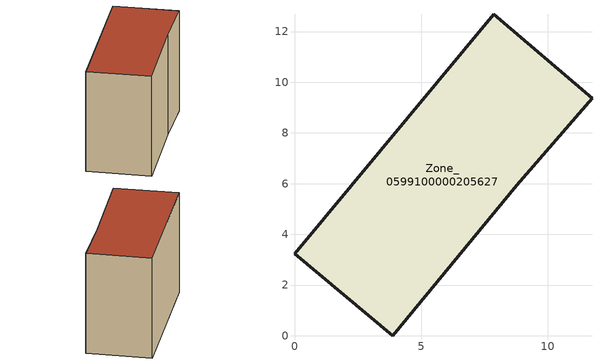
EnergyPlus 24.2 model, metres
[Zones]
Zone_0599100000205627
 floor ground (C_G): 8.76,5.94 3.88,0 0,3.24 7.86,12.68 11.74,9.37 z0
 wall outside (C_F): 7.86,12.68 0,3.24 3.88,0 8.76,5.94 11.74,9.37 7.86,12.68 z0:8.28
 roof outside (C_R): 11.74,9.37 7.86,12.68 0,3.24 3.88,0 8.76,5.94 z8.28
[BUILDING]
Pand.0599100000205627: North Axis=0; Terrain=City; Loads Convergence Tolerance Value=0.04; Temperature Convergence Tolerance Value=0.4; Solar Distribution=FullExterior; Maximum Number of Warmup Days=25; Minimum Number of Warmup Days=1
[Site:Location]
Rotterdam.The.Hague.AP_ZH_NLD Design_Conditions: Latitude=51.96; Longitude=4.45; Time Zone=1; Elevation=-4.5
[SITE:GROUNDTEMPERATURE:BUILDINGSURFACE]
18, 18, 18, 18, 18, 18, 18, 18, 18, 18, 18, 18
[MATERIAL] Thermal Absorptance=0.9; Solar Absorptance=0.7; Visible Absorptance=0.7
Name | Roughness | Thickness | Conductivity | Density | Specific Heat
G.TI.1946 | MediumSmooth | 0.15 | 1 | 540 | 1210
F.TI.1946 | Rough | 0.3 | 0.857143 | 1920 | 840
R.TI.1946 | MediumRough | 0.2 | 0.1 | 1500 | 1000
[CONSTRUCTION]
C_G: G.TI.1946
C_F: F.TI.1946
C_R: R.TI.1946
[ZONE]
Zone_0599100000205627: Type=1; Multiplier=1; Ceiling Height=Autocalculate; Volume=Autocalculate; Floor Area=autocalculate; Part of Total Floor Area=Yes
[ZONEINFILTRATION:DESIGNFLOWRATE]
Infil_Zone_0599100000205627: Zone or ZoneList or Space or SpaceList=Zone_0599100000205627; Schedule=AlwaysOn; Design Flow Rate Calculation Method=Flow/Area; Flow Rate per Floor Area=0.003; Constant Term Coefficient=1; Temperature Term Coefficient=0; Velocity Term Coefficient=0; Velocity Squared Term Coefficient=0
[HVACTEMPLATE:ZONE:IDEALLOADSAIRSYSTEM]
Zone_0599100000205627: Maximum Heating Supply Air Temperature=50; Minimum Cooling Supply Air Temperature=13; Maximum Heating Supply Air Humidity Ratio=0.0156; Minimum Cooling Supply Air Humidity Ratio=0.0077; Heating Limit=NoLimit; Cooling Limit=NoLimit; Dehumidification Control Type=ConstantSensibleHeatRatio; Cooling Sensible Heat Ratio=0.7; Dehumidification Setpoint=60; Humidification Control Type=None; Humidification Setpoint=30; Outdoor Air Method=None; Outdoor Air Flow Rate per Person=0.00944; Outdoor Air Flow Rate per Zone Floor Area=0; Outdoor Air Flow Rate per Zone=0; Demand Controlled Ventilation Type=None; Outdoor Air Economizer Type=NoEconomizer; Heat Recovery Type=None; Sensible Heat Recovery Effectiveness=0.7; Latent Heat Recovery Effectiveness=0.65
[ZONECONTROL:THERMOSTAT]
ThermostatControl_Zone_0599100000205627: Zone or ZoneList=Zone_0599100000205627; Control Type Schedule=DualSetpointControlType; Control 1=Thermostat_Zone_0599100000205627; Temperature Difference Between Cutout And Setpoint=0
[THERMOSTATSETPOINT:DUALSETPOINT]
Thermostat_Zone_0599100000205627: Heating Setpoint Temperature Schedule=HeatingSetpoint_Zone_0599100000205627; Cooling Setpoint Temperature Schedule=CoolingSetpoint_Zone_0599100000205627
[SCHEDULE:COMPACT]
HeatingSetpoint_Zone_0599100000205627: Through: 12/31, For: AllDays, Until: 24:00, 21
CoolingSetpoint_Zone_0599100000205627: Through: 12/31, For: AllDays, Until: 24:00, 24
DualSetpointControlType: Through: 12/31, For: AllDays, Until: 24:00, 4
AlwaysOn: Through: 12/31, For: AllDays, Until: 24:00, 1
